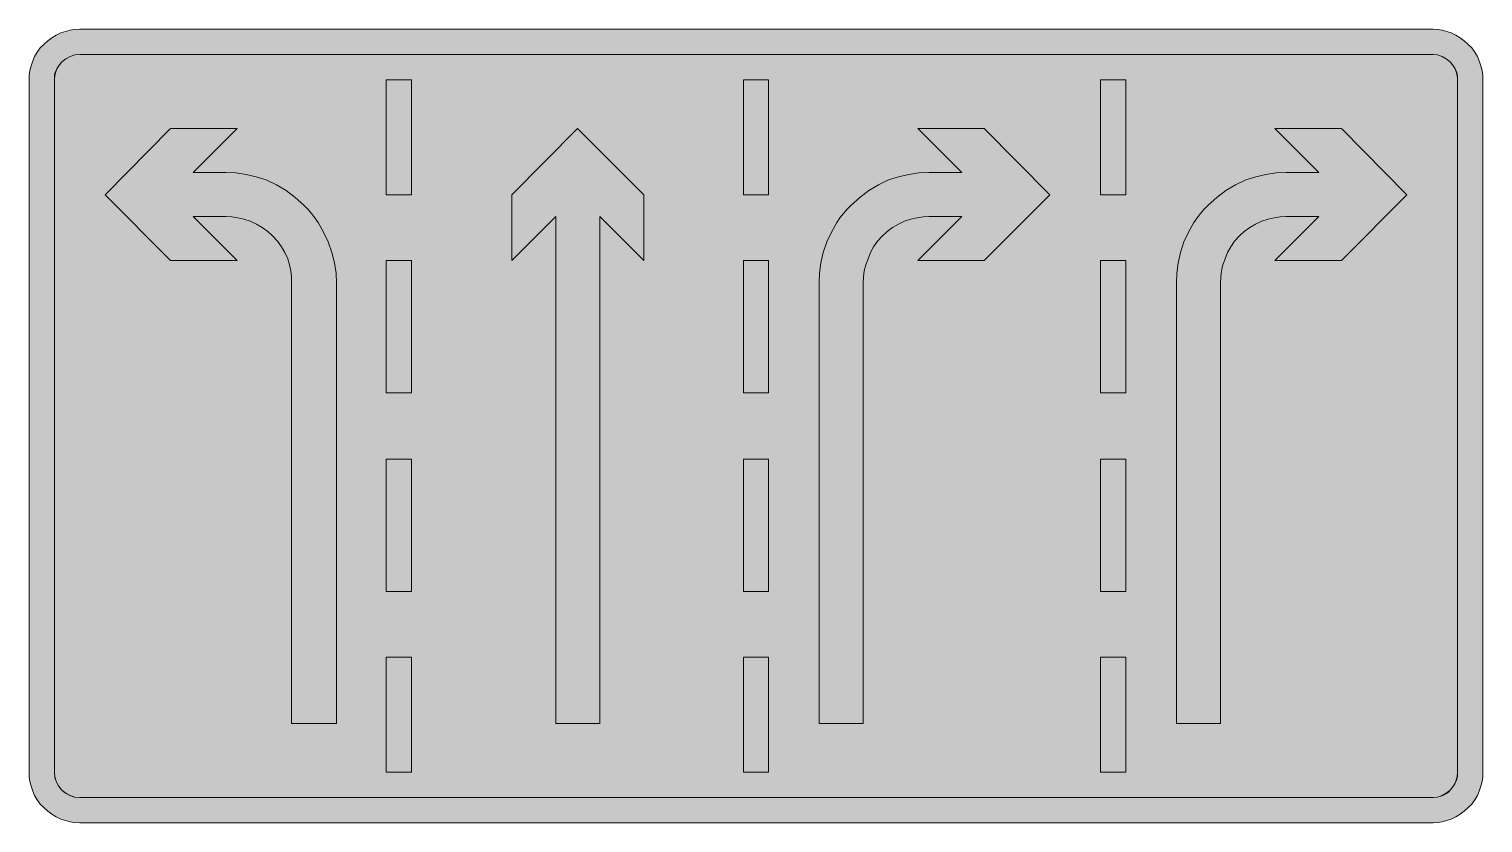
# Model space of a CAD drawing. Header units: metres. Extents: x 52 to 517, y 10 to 264.
import ezdxf

# ---------------------------------------------------------------- set-up
doc = ezdxf.new("R2010")
doc.units = ezdxf.units.M
doc.layers.add('FILL_BLACK_000000', color=7, linetype='Continuous', true_color=0x000000)
doc.layers.add('FILL_WHITE_FFFFFF', color=7, linetype='Continuous', true_color=0xffffff)

msp = doc.modelspace()

# ---------------------------------------------------------------- hatches: boundary and pattern name
at = {"layer": 'FILL_BLACK_000000', "true_color": 0x000000}
h = msp.add_hatch(color=7, dxfattribs=at)
h.dxf.hatch_style = 1
h.paths.add_polyline_path([(502.55, 263.84), (504, 263.56), (506.85, 262.74), (508.37, 262.01), (509.77, 261.16), (511.07, 260.21), (512.25, 259.14), (513.49, 257.92), (514.5, 256.55), (515.29, 255.13), (515.85, 253.74), (516.42, 252.17), (516.79, 250.63), (516.99, 249.14), (517.05, 247.74), (517.05, 26.04), (516.99, 24.64), (516.79, 23.15), (516.42, 21.61), (515.85, 20.04), (515.29, 18.65), (514.5, 17.23), (513.49, 15.86), (512.25, 14.64), (511.07, 13.57), (509.77, 12.61), (508.37, 11.77), (506.85, 11.04), (504, 10.21), (502.55, 9.94), (501.15, 9.84), (67.95, 9.84), (66.42, 9.94), (64.95, 10.21), (61.95, 11.04), (60.43, 11.77), (59.02, 12.61), (57.73, 13.57), (56.55, 14.64), (55.31, 15.86), (54.3, 17.23), (53.51, 18.65), (52.95, 20.04), (52.38, 21.61), (52.01, 23.15), (51.81, 24.64), (51.75, 26.04), (51.75, 247.74), (51.81, 249.14), (52.01, 250.63), (52.38, 252.17), (52.95, 253.74), (53.51, 255.13), (54.3, 256.55), (55.31, 257.92), (56.55, 259.14), (57.73, 260.21), (59.02, 261.16), (60.43, 262.01), (61.95, 262.74), (64.95, 263.56), (66.42, 263.84), (67.95, 263.94), (501.15, 263.94), (502.55, 263.84)])
h.paths.add_polyline_path([(64.87, 255.2), (63.48, 254.45), (62.25, 253.44), (61.12, 252.04), (60.37, 250.59), (59.97, 249.14), (59.85, 247.74), (59.85, 26.04), (59.97, 24.64), (60.37, 23.19), (61.12, 21.74), (62.25, 20.34), (63.48, 19.33), (64.87, 18.58), (66.38, 18.1), (67.95, 17.94), (501.15, 17.94), (502.54, 18.1), (503.96, 18.58), (505.33, 19.33), (506.55, 20.34), (507.68, 21.74), (508.42, 23.19), (508.83, 24.64), (508.95, 26.04), (508.95, 247.74), (508.87, 249.13), (508.7, 249.89), (508.35, 250.74), (508.07, 251.41), (507.67, 252.09), (506.55, 253.44), (505.33, 254.45), (503.96, 255.2), (502.54, 255.68), (501.15, 255.84), (67.95, 255.84), (66.38, 255.68), (64.87, 255.2)], flags=16)
h = msp.add_hatch(color=7, dxfattribs=at)
h.dxf.hatch_style = 1
h.paths.add_polyline_path([(166.05, 247.74), (174.15, 247.74), (174.15, 210.84), (166.05, 210.84), (166.05, 247.74)])
h = msp.add_hatch(color=7, dxfattribs=at)
h.dxf.hatch_style = 1
h.paths.add_polyline_path([(280.35, 247.74), (288.45, 247.74), (288.45, 210.84), (280.35, 210.84), (280.35, 247.74)])
h = msp.add_hatch(color=7, dxfattribs=at)
h.dxf.hatch_style = 1
h.paths.add_polyline_path([(394.65, 210.84), (394.65, 247.74), (402.75, 247.74), (402.75, 210.84), (394.65, 210.84)])
h = msp.add_hatch(color=7, dxfattribs=at)
h.dxf.hatch_style = 1
h.paths.add_polyline_path([(118.35, 232.14), (104.25, 218.04), (114.75, 218.04), (117.95, 217.88), (121.2, 217.4), (124.45, 216.65), (127.65, 215.64), (130.92, 214.12), (133.99, 212.26), (136.89, 210.07), (139.65, 207.54), (140.94, 206.26), (142.13, 204.91), (143.23, 203.5), (144.22, 202.03), (145.98, 198.98), (147.45, 195.84), (148.63, 192.47), (149.47, 189.13), (149.98, 185.84), (150.15, 182.64), (150.15, 41.64), (135.75, 41.64), (135.75, 182.64), (135.69, 184.62), (135.49, 186.54), (135.12, 188.46), (134.55, 190.44), (133.59, 192.41), (132.49, 194.26), (131.22, 196.01), (129.75, 197.64), (128.12, 199.11), (126.37, 200.38), (124.52, 201.48), (122.55, 202.44), (120.53, 203.05), (118.54, 203.53), (116.6, 203.83), (114.75, 203.94), (104.25, 203.94), (118.35, 189.84), (97.05, 189.84), (76.05, 210.84), (97.05, 232.14), (118.35, 232.14)])
h = msp.add_hatch(color=7, dxfattribs=at)
h.dxf.hatch_style = 1
h.paths.add_polyline_path([(248.55, 189.84), (234.45, 203.94), (234.45, 41.64), (220.35, 41.64), (220.35, 203.94), (206.25, 189.84), (206.25, 210.84), (227.25, 232.14), (248.55, 210.84), (248.55, 189.84)])
h = msp.add_hatch(color=7, dxfattribs=at)
h.dxf.hatch_style = 1
h.paths.add_polyline_path([(378.45, 210.84), (357.45, 189.84), (336.15, 189.84), (350.25, 203.94), (339.75, 203.94), (337.9, 203.83), (335.96, 203.53), (333.97, 203.05), (331.95, 202.44), (329.98, 201.48), (328.12, 200.38), (326.38, 199.11), (324.75, 197.64), (323.29, 196.01), (322.05, 194.26), (321.04, 192.41), (320.25, 190.44), (319.51, 188.46), (319.05, 186.54), (318.82, 184.62), (318.75, 182.64), (318.75, 41.64), (304.65, 41.64), (304.65, 182.64), (304.77, 185.84), (305.17, 189.13), (305.92, 192.47), (307.05, 195.84), (308.52, 198.98), (310.27, 202.03), (311.27, 203.5), (312.37, 204.91), (313.56, 206.26), (314.85, 207.54), (317.61, 210.07), (320.51, 212.26), (323.58, 214.12), (326.85, 215.64), (330.05, 216.65), (333.3, 217.4), (336.55, 217.88), (339.75, 218.04), (350.25, 218.04), (336.15, 232.14), (357.45, 232.14), (378.45, 210.84)])
h = msp.add_hatch(color=7, dxfattribs=at)
h.dxf.hatch_style = 1
h.paths.add_polyline_path([(492.75, 210.84), (471.75, 189.84), (450.45, 189.84), (464.55, 203.94), (454.05, 203.94), (452.2, 203.83), (450.26, 203.53), (448.27, 203.05), (446.25, 202.44), (444.28, 201.48), (442.42, 200.38), (440.68, 199.11), (439.05, 197.64), (437.59, 196.01), (436.35, 194.26), (435.34, 192.41), (434.55, 190.44), (433.81, 188.46), (433.35, 186.54), (433.12, 184.62), (433.05, 182.64), (433.05, 41.64), (418.95, 41.64), (418.95, 182.64), (419.07, 185.84), (419.47, 189.13), (420.22, 192.47), (421.35, 195.84), (422.82, 198.98), (424.57, 202.03), (425.57, 203.5), (426.67, 204.91), (427.86, 206.26), (429.15, 207.54), (431.91, 210.07), (434.81, 212.26), (437.88, 214.12), (441.15, 215.64), (444.35, 216.65), (447.6, 217.4), (450.85, 217.88), (454.05, 218.04), (464.55, 218.04), (450.45, 232.14), (471.75, 232.14), (492.75, 210.84)])
h = msp.add_hatch(color=7, dxfattribs=at)
h.dxf.hatch_style = 1
h.paths.add_polyline_path([(166.05, 189.84), (174.15, 189.84), (174.15, 147.54), (166.05, 147.54), (166.05, 189.84)])
h = msp.add_hatch(color=7, dxfattribs=at)
h.dxf.hatch_style = 1
h.paths.add_polyline_path([(280.35, 189.84), (288.45, 189.84), (288.45, 147.54), (280.35, 147.54), (280.35, 189.84)])
h = msp.add_hatch(color=7, dxfattribs=at)
h.dxf.hatch_style = 1
h.paths.add_polyline_path([(394.65, 147.54), (394.65, 189.84), (402.75, 189.84), (402.75, 147.54), (394.65, 147.54)])
h = msp.add_hatch(color=7, dxfattribs=at)
h.dxf.hatch_style = 1
h.paths.add_polyline_path([(166.05, 126.24), (174.15, 126.24), (174.15, 83.94), (166.05, 83.94), (166.05, 126.24)])
h = msp.add_hatch(color=7, dxfattribs=at)
h.dxf.hatch_style = 1
h.paths.add_polyline_path([(280.35, 126.24), (288.45, 126.24), (288.45, 83.94), (280.35, 83.94), (280.35, 126.24)])
h = msp.add_hatch(color=7, dxfattribs=at)
h.dxf.hatch_style = 1
h.paths.add_polyline_path([(394.65, 83.94), (394.65, 126.24), (402.75, 126.24), (402.75, 83.94), (394.65, 83.94)])
h = msp.add_hatch(color=7, dxfattribs=at)
h.dxf.hatch_style = 1
h.paths.add_polyline_path([(166.05, 62.94), (174.15, 62.94), (174.15, 26.04), (166.05, 26.04), (166.05, 62.94)])
h = msp.add_hatch(color=7, dxfattribs=at)
h.dxf.hatch_style = 1
h.paths.add_polyline_path([(280.35, 62.94), (288.45, 62.94), (288.45, 26.04), (280.35, 26.04), (280.35, 62.94)])
h = msp.add_hatch(color=7, dxfattribs=at)
h.dxf.hatch_style = 1
h.paths.add_polyline_path([(394.65, 26.04), (394.65, 62.94), (402.75, 62.94), (402.75, 26.04), (394.65, 26.04)])
at = {"layer": 'FILL_WHITE_FFFFFF', "true_color": 0xffffff}
h = msp.add_hatch(color=7, dxfattribs=at)
h.dxf.hatch_style = 1
h.paths.add_polyline_path([(66.31, 18.1), (64.79, 18.57), (63.41, 19.32), (62.21, 20.3), (61.23, 21.5), (60.48, 22.88), (60.01, 24.4), (59.85, 26.04), (59.85, 247.74), (59.92, 249.24), (60.1, 250.02), (60.45, 250.74), (60.73, 251.41), (61.12, 252.09), (62.25, 253.44), (63.48, 254.45), (64.87, 255.2), (66.38, 255.68), (67.95, 255.84), (501.15, 255.84), (502.54, 255.68), (503.96, 255.2), (505.33, 254.45), (506.55, 253.44), (507.68, 252.04), (508.42, 250.59), (508.83, 249.14), (508.95, 247.74), (508.95, 26.04), (508.87, 24.65), (508.7, 23.89), (508.35, 23.04), (508.07, 22.36), (507.67, 21.69), (506.55, 20.34), (506.04, 19.72), (505.42, 19.21), (504.69, 18.82), (503.85, 18.54), (502.5, 18.13), (501.15, 17.94), (67.95, 17.94), (66.31, 18.1)])

# ---------------------------------------------------------------- linework, layer by layer
at = {"layer": 'FILL_BLACK_000000', "lineweight": 0, "true_color": 0x000000}
for points in [[(502.55, 263.84), (504, 263.56), (506.85, 262.74), (508.37, 262.01), (509.77, 261.16), (511.07, 260.21), (512.25, 259.14), (513.49, 257.92), (514.5, 256.55), (515.29, 255.13), (515.85, 253.74), (516.42, 252.17), (516.79, 250.63), (516.99, 249.14), (517.05, 247.74), (517.05, 26.04), (516.99, 24.64), (516.79, 23.15), (516.42, 21.61), (515.85, 20.04), (515.29, 18.65), (514.5, 17.23), (513.49, 15.86), (512.25, 14.64), (511.07, 13.57), (509.77, 12.61), (508.37, 11.77), (506.85, 11.04), (504, 10.21), (502.55, 9.94), (501.15, 9.84), (67.95, 9.84), (66.42, 9.94), (64.95, 10.21), (61.95, 11.04), (60.43, 11.77), (59.02, 12.61), (57.73, 13.57), (56.55, 14.64), (55.31, 15.86), (54.3, 17.23), (53.51, 18.65), (52.95, 20.04), (52.38, 21.61), (52.01, 23.15), (51.81, 24.64), (51.75, 26.04), (51.75, 247.74), (51.81, 249.14), (52.01, 250.63), (52.38, 252.17), (52.95, 253.74), (53.51, 255.13), (54.3, 256.55), (55.31, 257.92), (56.55, 259.14), (57.73, 260.21), (59.02, 261.16), (60.43, 262.01), (61.95, 262.74), (64.95, 263.56), (66.42, 263.84), (67.95, 263.94), (501.15, 263.94)], [(64.87, 255.2), (63.48, 254.45), (62.25, 253.44), (61.12, 252.04), (60.37, 250.59), (59.97, 249.14), (59.85, 247.74), (59.85, 26.04), (59.97, 24.64), (60.37, 23.19), (61.12, 21.74), (62.25, 20.34), (63.48, 19.33), (64.87, 18.58), (66.38, 18.1), (67.95, 17.94), (501.15, 17.94), (502.54, 18.1), (503.96, 18.58), (505.33, 19.33), (506.55, 20.34), (507.68, 21.74), (508.42, 23.19), (508.83, 24.64), (508.95, 26.04), (508.95, 247.74), (508.87, 249.13), (508.7, 249.89), (508.35, 250.74), (508.07, 251.41), (507.67, 252.09), (506.55, 253.44), (505.33, 254.45), (503.96, 255.2), (502.54, 255.68), (501.15, 255.84), (67.95, 255.84), (66.38, 255.68)], [(166.05, 247.74), (174.15, 247.74), (174.15, 210.84), (166.05, 210.84)], [(280.35, 247.74), (288.45, 247.74), (288.45, 210.84), (280.35, 210.84)], [(394.65, 210.84), (394.65, 247.74), (402.75, 247.74), (402.75, 210.84)], [(118.35, 232.14), (104.25, 218.04), (114.75, 218.04), (117.95, 217.88), (121.2, 217.4), (124.45, 216.65), (127.65, 215.64), (130.92, 214.12), (133.99, 212.26), (136.89, 210.07), (139.65, 207.54), (140.94, 206.26), (142.13, 204.91), (143.23, 203.5), (144.22, 202.03), (145.98, 198.98), (147.45, 195.84), (148.63, 192.47), (149.47, 189.13), (149.98, 185.84), (150.15, 182.64), (150.15, 41.64), (135.75, 41.64), (135.75, 182.64), (135.69, 184.62), (135.49, 186.54), (135.12, 188.46), (134.55, 190.44), (133.59, 192.41), (132.49, 194.26), (131.22, 196.01), (129.75, 197.64), (128.12, 199.11), (126.37, 200.38), (124.52, 201.48), (122.55, 202.44), (120.53, 203.05), (118.54, 203.53), (116.6, 203.83), (114.75, 203.94), (104.25, 203.94), (118.35, 189.84), (97.05, 189.84), (76.05, 210.84), (97.05, 232.14)], [(248.55, 189.84), (234.45, 203.94), (234.45, 41.64), (220.35, 41.64), (220.35, 203.94), (206.25, 189.84), (206.25, 210.84), (227.25, 232.14), (248.55, 210.84)], [(378.45, 210.84), (357.45, 189.84), (336.15, 189.84), (350.25, 203.94), (339.75, 203.94), (337.9, 203.83), (335.96, 203.53), (333.97, 203.05), (331.95, 202.44), (329.98, 201.48), (328.12, 200.38), (326.38, 199.11), (324.75, 197.64), (323.29, 196.01), (322.05, 194.26), (321.04, 192.41), (320.25, 190.44), (319.51, 188.46), (319.05, 186.54), (318.82, 184.62), (318.75, 182.64), (318.75, 41.64), (304.65, 41.64), (304.65, 182.64), (304.77, 185.84), (305.17, 189.13), (305.92, 192.47), (307.05, 195.84), (308.52, 198.98), (310.27, 202.03), (311.27, 203.5), (312.37, 204.91), (313.56, 206.26), (314.85, 207.54), (317.61, 210.07), (320.51, 212.26), (323.58, 214.12), (326.85, 215.64), (330.05, 216.65), (333.3, 217.4), (336.55, 217.88), (339.75, 218.04), (350.25, 218.04), (336.15, 232.14), (357.45, 232.14)], [(492.75, 210.84), (471.75, 189.84), (450.45, 189.84), (464.55, 203.94), (454.05, 203.94), (452.2, 203.83), (450.26, 203.53), (448.27, 203.05), (446.25, 202.44), (444.28, 201.48), (442.42, 200.38), (440.68, 199.11), (439.05, 197.64), (437.59, 196.01), (436.35, 194.26), (435.34, 192.41), (434.55, 190.44), (433.81, 188.46), (433.35, 186.54), (433.12, 184.62), (433.05, 182.64), (433.05, 41.64), (418.95, 41.64), (418.95, 182.64), (419.07, 185.84), (419.47, 189.13), (420.22, 192.47), (421.35, 195.84), (422.82, 198.98), (424.57, 202.03), (425.57, 203.5), (426.67, 204.91), (427.86, 206.26), (429.15, 207.54), (431.91, 210.07), (434.81, 212.26), (437.88, 214.12), (441.15, 215.64), (444.35, 216.65), (447.6, 217.4), (450.85, 217.88), (454.05, 218.04), (464.55, 218.04), (450.45, 232.14), (471.75, 232.14)], [(166.05, 189.84), (174.15, 189.84), (174.15, 147.54), (166.05, 147.54)], [(280.35, 189.84), (288.45, 189.84), (288.45, 147.54), (280.35, 147.54)], [(394.65, 147.54), (394.65, 189.84), (402.75, 189.84), (402.75, 147.54)], [(166.05, 126.24), (174.15, 126.24), (174.15, 83.94), (166.05, 83.94)], [(280.35, 126.24), (288.45, 126.24), (288.45, 83.94), (280.35, 83.94)], [(394.65, 83.94), (394.65, 126.24), (402.75, 126.24), (402.75, 83.94)], [(166.05, 62.94), (174.15, 62.94), (174.15, 26.04), (166.05, 26.04)], [(280.35, 62.94), (288.45, 62.94), (288.45, 26.04), (280.35, 26.04)], [(394.65, 26.04), (394.65, 62.94), (402.75, 62.94), (402.75, 26.04)]]:
    msp.add_lwpolyline(points, close=True, dxfattribs=at)
at = {"layer": 'FILL_WHITE_FFFFFF', "lineweight": 0, "true_color": 0xffffff}
msp.add_lwpolyline([(66.31, 18.1), (64.79, 18.57), (63.41, 19.32), (62.21, 20.3), (61.23, 21.5), (60.48, 22.88), (60.01, 24.4), (59.85, 26.04), (59.85, 247.74), (59.92, 249.24), (60.1, 250.02), (60.45, 250.74), (60.73, 251.41), (61.12, 252.09), (62.25, 253.44), (63.48, 254.45), (64.87, 255.2), (66.38, 255.68), (67.95, 255.84), (501.15, 255.84), (502.54, 255.68), (503.96, 255.2), (505.33, 254.45), (506.55, 253.44), (507.68, 252.04), (508.42, 250.59), (508.83, 249.14), (508.95, 247.74), (508.95, 26.04), (508.87, 24.65), (508.7, 23.89), (508.35, 23.04), (508.07, 22.36), (507.67, 21.69), (506.55, 20.34), (506.04, 19.72), (505.42, 19.21), (504.69, 18.82), (503.85, 18.54), (502.5, 18.13), (501.15, 17.94), (67.95, 17.94)], close=True, dxfattribs=at)

doc.saveas('drawing.dxf')
